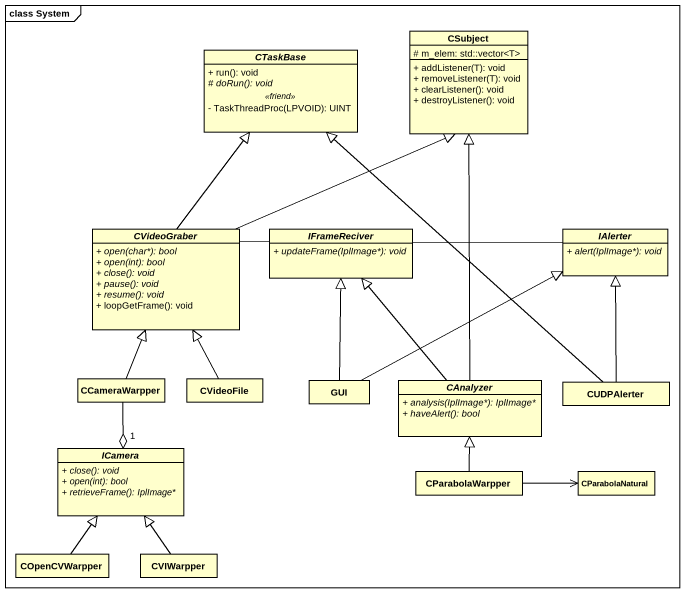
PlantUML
@startuml
mainframe class System
hide circle
hide empty members
skinparam classAttributeIconSize 0
class CSubject {
  # m_elem: std::vector<T>
  + addListener(T): void
  + removeListener(T): void
  + clearListener(): void
  + destroyListener(): void
}
abstract class CTaskBase {
  + run(): void
  {abstract} # doRun(): void
  .. <<friend>> ..
  - TaskThreadProc(LPVOID): UINT
}
abstract class CVideoGraber {
  {abstract} + open(char*): bool
  {abstract} + open(int): bool
  {abstract} + close(): void
  {abstract} + pause(): void
  {abstract} + resume(): void
  + loopGetFrame(): void
}
abstract class IFrameReciver {
  {abstract} + updateFrame(IplImage*): void
}
abstract class IAlerter {
  {abstract} + alert(IplImage*): void
}
class CCameraWarpper
class CVideoFile
class GUI
abstract class CAnalyzer {
  {abstract} + analysis(IplImage*): IplImage*
  {abstract} + haveAlert(): bool
}
class CUDPAlerter
abstract class ICamera {
  {abstract} + close(): void
  {abstract} + open(int): bool
  {abstract} + retrieveFrame(): IplImage*
}
class CParabolaWarpper
class CParabolaNatural
class COpenCVWarpper
class CVIWarpper
CVideoGraber -up-|> CSubject
CVideoGraber -up-|> CTaskBase
CVideoGraber -right- IFrameReciver
IFrameReciver -right- IAlerter
CCameraWarpper -up-|> CVideoGraber
CCameraWarpper --o "1" ICamera
CVideoFile -up-|> CVideoGraber
GUI -up-|> IFrameReciver
GUI -right-|> IAlerter
CAnalyzer -up-|> CSubject
CAnalyzer -up-|> IFrameReciver
CUDPAlerter -up-|> CTaskBase
CUDPAlerter -up-|> IAlerter
CParabolaWarpper -up-|> CAnalyzer
CParabolaWarpper -right-> CParabolaNatural
COpenCVWarpper -up-|> ICamera
CVIWarpper -up-|> ICamera
@enduml
